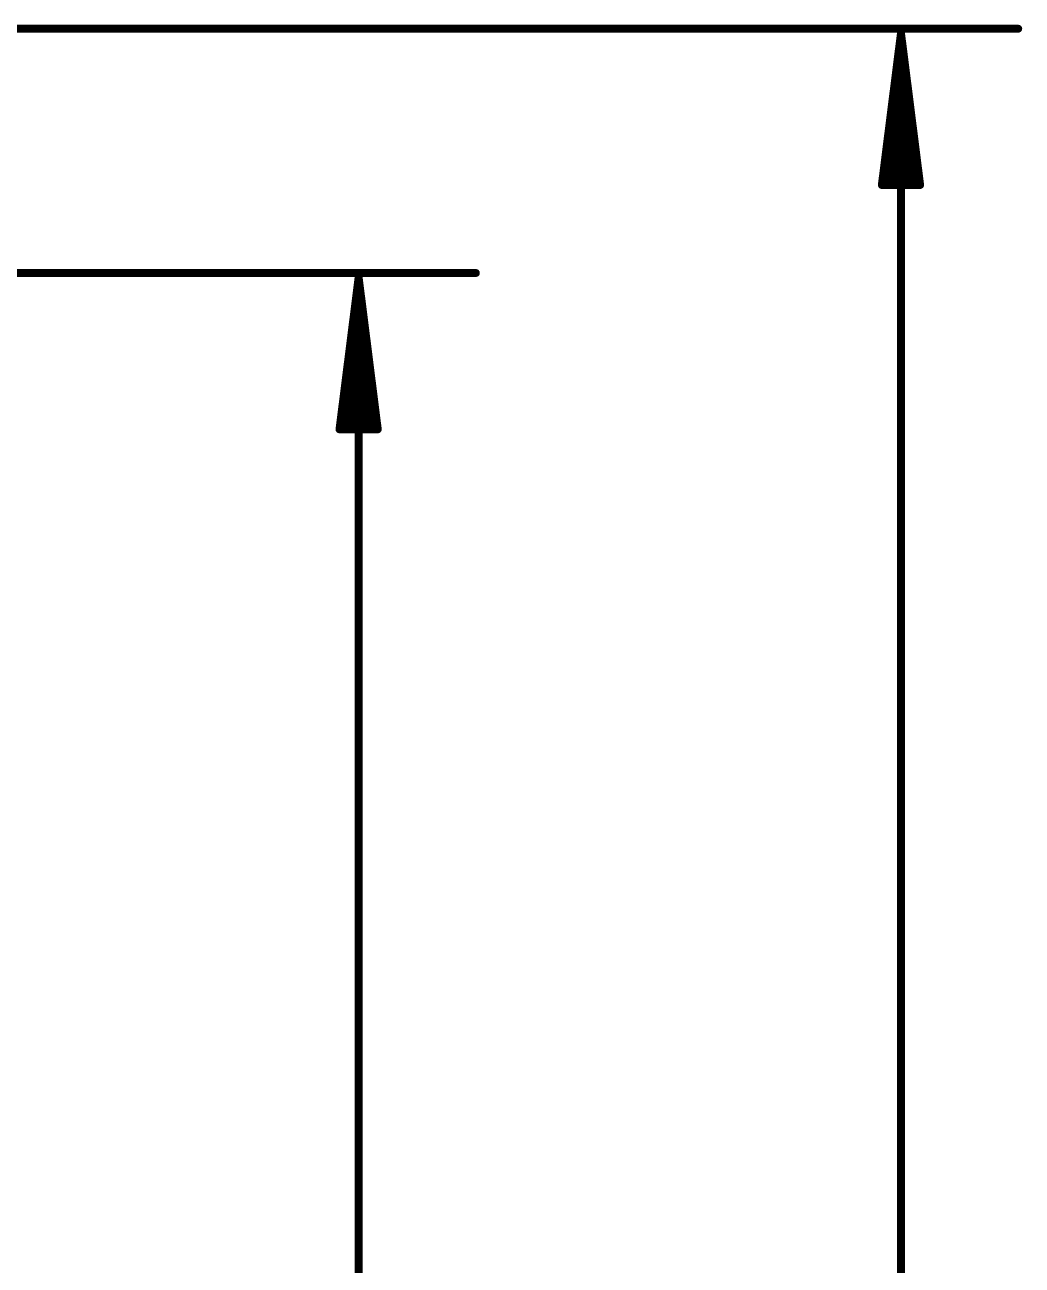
# Model space of a CAD drawing. Extents: x -5.3 to 82.2, y -21.4 to 68.5.
# Drawn here: x 65.57 to 82.15, y 34.68 to 55.31 of the extents above; entities that cross this region are included whole.
import ezdxf

# ---------------------------------------------------------------- set-up
doc = ezdxf.new("R2010")
doc.units = 0
doc.layers.add('47', color=253, linetype='CONTINUOUS')

msp = doc.modelspace()

# ---------------------------------------------------------------- linework, layer by layer
at = {"layer": '47', "const_width": 0.13}
for points in [[(34.417, 55.245), (82.087, 55.245)], [(80.137, 55.18), (79.8178, 52.645)], [(80.137, 55.18), (79.877, 52.645)], [(80.137, 55.18), (80.007, 52.645)], [(80.137, 55.18), (80.137, -1.205)], [(80.4562, 52.645), (80.137, 55.18)], [(80.267, 52.645), (80.137, 55.18)], [(80.397, 52.645), (80.137, 55.18)], [(79.8178, 52.645), (80.4562, 52.645)], [(3.429, 51.181), (73.07, 51.181)], [(71.12, 51.116), (70.8008, 48.581)], [(71.12, 51.116), (70.86, 48.581)], [(71.12, 51.116), (70.99, 48.581)], [(71.12, 51.116), (71.12, 2.351)], [(71.4392, 48.581), (71.12, 51.116)], [(71.25, 48.581), (71.12, 51.116)], [(71.38, 48.581), (71.12, 51.116)], [(70.8008, 48.581), (71.4392, 48.581)]]:
    msp.add_lwpolyline(points, dxfattribs=at)
at = {"layer": '47', "const_width": 0.065}
for points in [[(82.087, 55.2125, 1), (82.087, 55.2775)], [(80.1695, 55.18, 1), (80.1045, 55.18)], [(80.1692, 55.1841, 1), (80.1048, 55.1759)], [(80.1695, 55.1783, 1), (80.1045, 55.1817)], [(80.1695, 55.1817, 1), (80.1045, 55.1783)], [(80.1693, 55.1833, 1), (80.1047, 55.1767)], [(80.1693, 55.1767, 1), (80.1047, 55.1833)], [(80.1692, 55.1759, 1), (80.1048, 55.1841)], [(79.7855, 52.6491, 1), (79.85, 52.6409)], [(79.8178, 52.6775, 1), (79.8178, 52.6125)], [(79.8447, 52.6483, 1), (79.9093, 52.6417)], [(79.9745, 52.6467, 1), (80.0395, 52.6433)], [(80.2345, 52.6433, 1), (80.2995, 52.6467)], [(80.3647, 52.6417, 1), (80.4293, 52.6483)], [(80.424, 52.6409, 1), (80.4885, 52.6491)], [(80.4562, 52.6125, 1), (80.4562, 52.6775)], [(71.1525, 51.116, 1), (71.0875, 51.116)], [(71.1522, 51.1201, 1), (71.0878, 51.1119)], [(71.1525, 51.1143, 1), (71.0875, 51.1177)], [(71.1525, 51.1177, 1), (71.0875, 51.1143)], [(71.1523, 51.1193, 1), (71.0877, 51.1127)], [(71.1523, 51.1127, 1), (71.0877, 51.1193)], [(71.1522, 51.1119, 1), (71.0878, 51.1201)], [(73.07, 51.1485, 1), (73.07, 51.2135)], [(70.7685, 48.5851, 1), (70.833, 48.5769)], [(70.8008, 48.6135, 1), (70.8008, 48.5485)], [(70.8277, 48.5843, 1), (70.8923, 48.5777)], [(70.9575, 48.5827, 1), (71.0225, 48.5793)], [(71.2175, 48.5793, 1), (71.2825, 48.5827)], [(71.3477, 48.5777, 1), (71.4123, 48.5843)], [(71.407, 48.5769, 1), (71.4715, 48.5851)], [(71.4392, 48.5485, 1), (71.4392, 48.6135)]]:
    msp.add_lwpolyline(points, format="xyb", dxfattribs=at)

doc.saveas('drawing.dxf')
